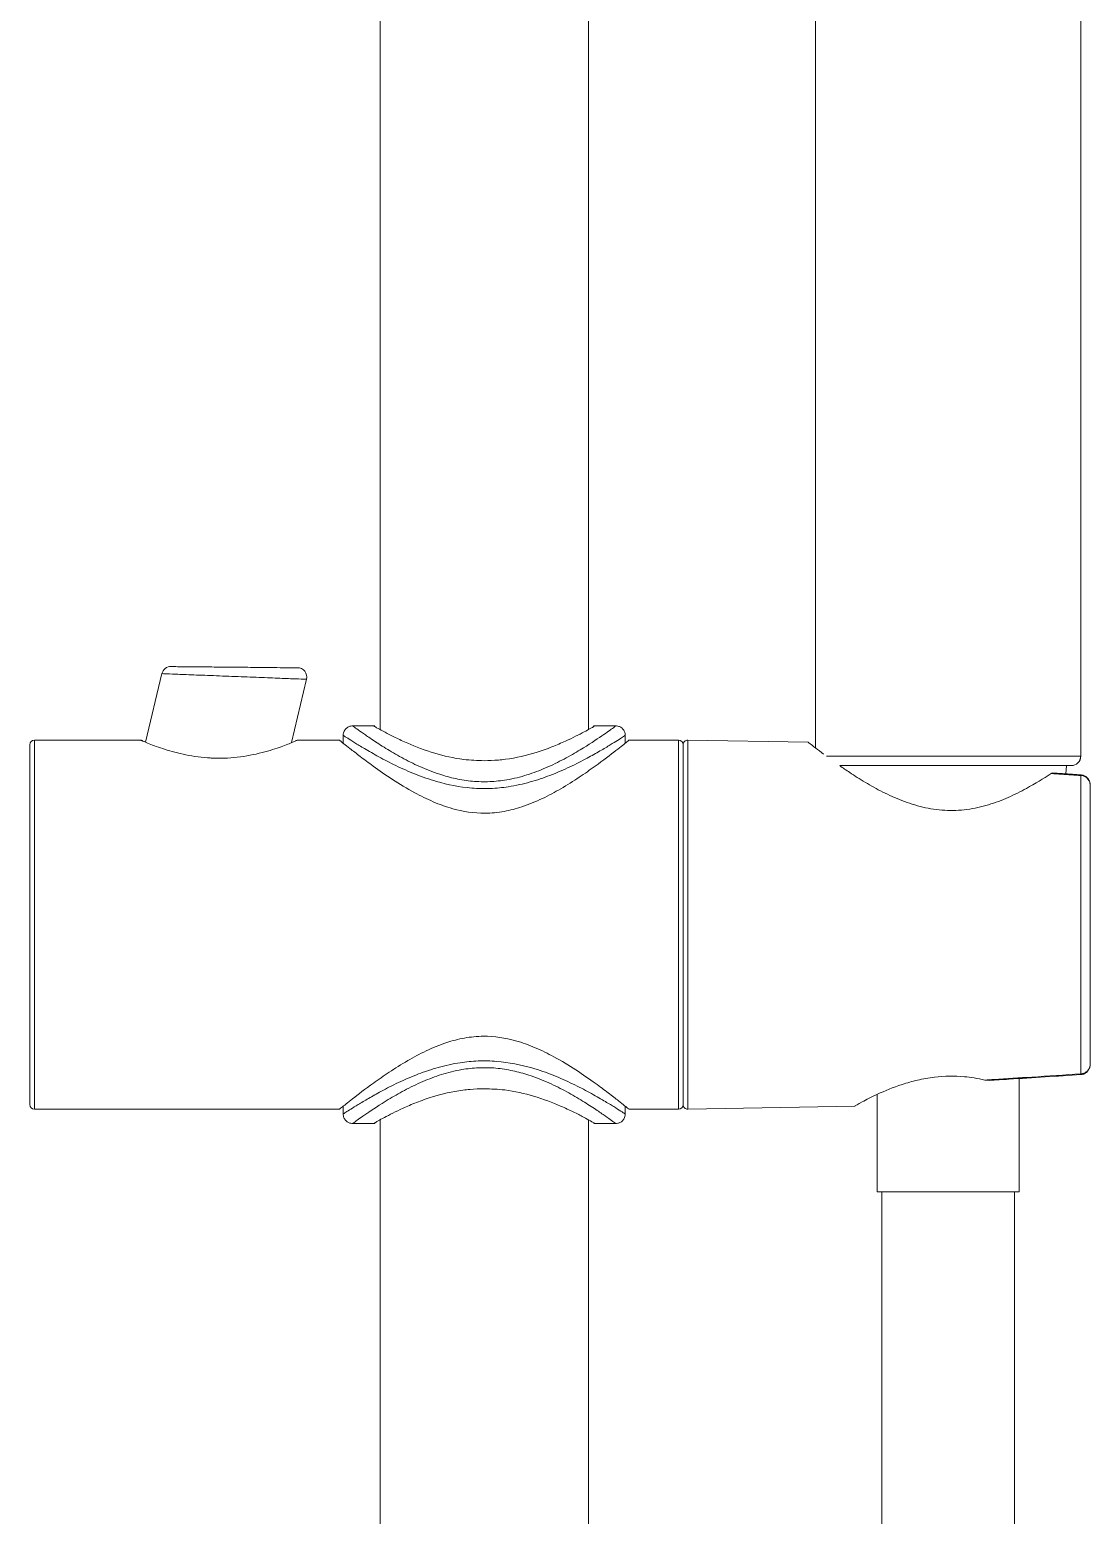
# Model space of a CAD drawing. Extents: x 1944 to 4044, y -46 to 2924.
# Drawn here: x 2618.9 to 2730.9, y 1241.3 to 1398.2 of the extents above; entities that cross this region are included whole.
import ezdxf

# ---------------------------------------------------------------- set-up
doc = ezdxf.new("R2010")
doc.units = 0
doc.header["$LTSCALE"] = 23.1
doc.layers.get('0').update_dxf_attribs({"linetype": 'CONTINUOUS'})

# ---------------------------------------------------------------- blocks, each defined once
blk = doc.blocks.new('A$C7AF3309A')
at = {"color": 7, "linetype": 'Continuous', "lineweight": 15}
for p, q in [((374, 1002.8), (374, 910.08)), ((396, 910.08), (396, 1002.8)), ((350.96, 915.99), (349.24, 908.74)), ((364.64, 908.7), (366.24, 915.39)), ((373.43, 910.47), (371.14, 910.47)), ((398.87, 910.47), (396.55, 910.47)), ((348.78, 908.97), (337.5, 908.97)), ((369.72, 908.97), (365.25, 908.97)), ((370.1, 909.44), (370.1, 908.69)), ((399.9, 908.69), (399.9, 909.45)), ((405.5, 908.97), (400.27, 908.97)), ((419.22, 908.74), (406.51, 908.96)), ((337, 889.47), (337, 908.47)), ((406, 908.47), (406, 889.47)), ((448, 907.27), (448, 907.27)), ((446.44, 905.4), (446.5, 906.27)), ((448.02, 873.72), (448.02, 905.22)), ((448.05, 905.29), (448.04, 905.3)), ((449, 904.18), (449, 874.76)), ((337, 870.47), (337, 889.47)), ((406, 889.47), (406, 870.47)), ((438.34, 873.03), (437.86, 873.06)), ((441.5, 861.27), (441.5, 873.22)), ((426.5, 871.54), (426.5, 861.27)), ((337.5, 869.97), (369.72, 869.97)), ((370.1, 870.25), (370.1, 869.49)), ((399.9, 869.5), (399.9, 870.25)), ((400.28, 869.97), (405.5, 869.97)), ((406.51, 869.98), (424.19, 870.29)), ((371.13, 868.47), (373.45, 868.47)), ((374, 868.86), (374, 554.26)), ((396, 553.79), (396, 868.86)), ((396.57, 868.47), (398.86, 868.47)), ((441.5, 861.27), (426.5, 861.27)), ((427, 861.27), (427, 811.27)), ((441, 811.27), (441, 861.27))]:
    blk.add_line(p, q, dxfattribs=at)
at = {"color": 8, "linetype": 'Continuous', "lineweight": 15}
for p, q in [((337.5, 908.97), (337.5, 889.47)), ((405.5, 889.47), (405.5, 908.97)), ((406.51, 908.96), (406.51, 869.98)), ((337.5, 889.47), (337.5, 869.97)), ((405.5, 869.97), (405.5, 889.47))]:
    blk.add_line(p, q, dxfattribs=at)
at = {"color": 8, "linetype": 'Continuous', "lineweight": 15, "flags": 128}
for points in [[(448.02, 905.22), (448.03, 905.28), (448.04, 905.3), (448.04, 905.3)], [(448.02, 873.72), (448.03, 873.66), (448.04, 873.64), (448.04, 873.64)]]:
    blk.add_lwpolyline(points, dxfattribs=at)
at = {"color": 7, "linetype": 'Continuous', "lineweight": 15}
for centre, radius, start, end in [((351.93, 915.76), 1, 89.4624, 166.6081), ((351.93, 915.76), 1, 77.4069, 89.4624), ((365.27, 915.62), 1, 89.4187, 101.4173), ((365.27, 915.62), 1, 346.5853, 89.4187), ((396.7, 910.17), 0.3, 119.6285, 146.7645), ((337.5, 908.47), 0.5, 90, 180), ((405.5, 908.47), 0.5, 0, 90), ((406.5, 908.46), 0.5, 89, 180), ((446.98, 907.27), 1, 270.0002, 0.9681), ((447, 907.27), 1, 270.0109, 359.9821), ((337.5, 870.47), 0.5, 180, 270), ((405.5, 870.47), 0.5, 270, 0), ((406.5, 870.48), 0.5, 180, 271), ((373.3, 868.77), 0.3, 299.6285, 326.7645)]:
    blk.add_arc(centre, radius, start, end, dxfattribs=at)
for points, knots in [([(420, 1045.57), (420, 1043.63), (420, 1038.05), (420, 1029.08), (420, 1018.92), (420, 1009.49), (420, 999.9), (420, 990.13), (420, 980.18), (420, 970.38), (420, 960.53), (420, 950.42), (420, 940.19), (420, 929.54), (420, 918.81), (420, 911.6), (420, 908.13)], [0, 0, 0, 0, 0.042244, 0.121914, 0.195613, 0.263986, 0.327678, 0.405083, 0.477015, 0.544921, 0.619031, 0.691923, 0.76571, 0.842504, 0.924417, 1, 1, 1, 1]), ([(448, 907.27), (448, 910.85), (448, 917.98), (448, 928.39), (448, 938.32), (448, 947.69), (448, 956.73), (448, 965.66), (448, 975.19), (448, 985.55), (448, 996.98), (448, 1009.19), (448, 1022.34), (448, 1034.59), (448, 1042.47), (448, 1045.6)], [0, 0, 0, 0, 0.077645, 0.154644, 0.225794, 0.292951, 0.357804, 0.421883, 0.48657, 0.564446, 0.646551, 0.734367, 0.829146, 0.931921, 1, 1, 1, 1]), ([(352.16, 916.73), (352.18, 916.73), (352.26, 916.73), (353, 916.72), (354.47, 916.71), (356.45, 916.69), (358.67, 916.67), (360.85, 916.65), (362.75, 916.63), (364.17, 916.61), (364.95, 916.6), (365.03, 916.6), (365.06, 916.6)], [0, 0, 0, 0, 0.0644439, 0.1712913, 0.2808611, 0.392153, 0.5033697, 0.6128229, 0.7196733, 0.824186, 0.9275589, 1, 1, 1, 1]), ([(371.14, 910.47), (371.06, 910.46), (370.87, 910.46), (370.57, 910.34), (370.29, 910.1), (370.14, 909.78), (370.09, 909.54), (370.1, 909.44), (370.1, 909.44)], [0, 0, 0, 0, 0.147713, 0.348482, 0.566877, 0.807193, 0.992521, 1, 1, 1, 1]), ([(385, 906.79), (384.27, 906.82), (382.45, 906.89), (379.59, 907.57), (377.22, 908.48), (375.55, 909.26), (374.48, 909.81), (373.74, 910.22), (373.29, 910.48), (373.39, 910.42), (373.43, 910.4)], [0, 0, 0, 0, 0.115186, 0.288612, 0.482779, 0.593857, 0.708176, 0.817974, 0.931831, 1, 1, 1, 1]), ([(396.55, 910.39), (396.58, 910.4), (396.67, 910.45), (395.63, 909.86), (394, 909.03), (392.17, 908.24), (390.13, 907.51), (388.14, 907.04), (386.26, 906.83), (385.5, 906.81), (385, 906.79)], [0, 0, 0, 0, 0.097865, 0.282164, 0.476378, 0.583999, 0.694465, 0.879815, 0.921049, 1, 1, 1, 1]), ([(399.89, 909.45), (399.89, 909.52), (399.89, 909.72), (399.75, 910.03), (399.51, 910.29), (399.23, 910.42), (399.02, 910.47), (398.9, 910.47), (398.86, 910.46)], [0, 0, 0, 0, 0.140063, 0.361754, 0.599366, 0.783858, 0.93696, 1, 1, 1, 1]), ([(365.25, 908.95), (365.27, 908.96), (365.41, 909.02), (364.86, 908.78), (363.64, 908.28), (361.61, 907.62), (359.01, 907.09), (356.94, 907.03), (355, 907.14), (353.12, 907.44), (350.89, 908.09), (349.35, 908.68), (348.63, 909), (348.76, 908.94), (348.78, 908.93)], [0, 0, 0, 0, 0.0124322, 0.1115901, 0.211093, 0.3173673, 0.4279877, 0.5317442, 0.5460264, 0.6495925, 0.7533207, 0.8637296, 0.9733574, 1, 1, 1, 1]), ([(349.24, 908.77), (349.23, 908.77), (349.02, 908.86), (348.88, 908.92), (348.85, 908.93), (348.81, 908.95), (348.84, 908.94), (348.85, 908.93), (348.87, 908.92), (348.9, 908.9), (348.91, 908.88), (348.91, 908.88)], [0, 0, 0, 0, 0.021022, 0.606269, 0.891858, 0.957726, 0.962784, 0.967278, 0.975268, 0.998184, 1, 1, 1, 1]), ([(365.08, 908.88), (365.08, 908.88), (365.09, 908.89), (365.12, 908.91), (365.14, 908.93), (365.16, 908.93), (365.16, 908.94), (365.17, 908.94), (365.17, 908.94), (365.18, 908.94), (365.17, 908.94), (365.15, 908.93), (365.14, 908.93)], [0, 0, 0, 0, 0.003675, 0.053914, 0.090096, 0.105881, 0.116576, 0.128097, 0.146626, 0.187507, 0.324197, 1, 1, 1, 1]), ([(400.27, 908.95), (400.28, 908.96), (400.33, 908.99), (400.03, 908.75), (399.02, 907.94), (397.12, 906.49), (395.05, 905.04), (393.19, 903.86), (391.16, 902.77), (389.15, 901.93), (387.09, 901.39), (384.61, 901.14), (382, 901.54), (379.56, 902.44), (377.41, 903.51), (375.25, 904.83), (373.35, 906.15), (371.85, 907.27), (370.82, 908.07), (370.13, 908.62), (369.75, 908.93), (369.73, 908.94), (369.72, 908.95)], [0, 0, 0, 0, 0.009203, 0.052268, 0.132305, 0.219724, 0.271825, 0.325009, 0.372189, 0.420446, 0.458752, 0.498521, 0.565555, 0.610259, 0.65622, 0.71769, 0.78094, 0.830932, 0.882224, 0.924064, 0.967045, 1, 1, 1, 1]), ([(420.83, 907.5), (420.54, 907.73), (419.91, 908.2), (419.34, 908.64), (419.26, 908.71), (419.22, 908.74)], [0, 0, 0, 0, 0.307938, 0.655351, 1, 1, 1, 1]), ([(446.98, 906.27), (446.96, 906.27), (446.91, 906.27), (446.45, 906.27), (445.63, 906.27), (444.47, 906.27), (443.01, 906.27), (441.3, 906.27), (439.39, 906.27), (437.33, 906.27), (435.17, 906.27), (432.97, 906.27), (430.79, 906.27), (428.71, 906.27), (426.77, 906.27), (425.06, 906.27), (423.6, 906.27), (422.89, 906.27), (422.54, 906.27)], [0, 0, 0, 0, 0.050004, 0.113621, 0.177237, 0.240881, 0.304524, 0.367978, 0.431432, 0.494864, 0.558296, 0.62207, 0.685842, 0.749661, 0.81348, 0.877174, 0.940869, 1, 1, 1, 1]), ([(444.87, 905.43), (444.03, 904.9), (442.67, 904.04), (440.38, 902.89), (438.28, 902.09), (436, 901.58), (433.63, 901.48), (431.28, 901.84), (429.09, 902.55), (427.06, 903.47), (425.22, 904.5), (423.69, 905.47), (422.89, 906.03), (422.54, 906.27)], [0, 0, 0, 0, 0.140241, 0.229139, 0.317162, 0.405053, 0.492698, 0.580062, 0.668187, 0.7564, 0.845548, 0.934807, 1, 1, 1, 1]), ([(444.87, 905.43), (444.89, 905.45), (444.95, 905.48), (444.98, 905.5), (444.98, 905.5), (444.98, 905.5)], [0, 0, 0, 0, 0.456485, 0.916681, 1, 1, 1, 1]), ([(448.04, 905.3), (447.74, 905.32), (446.72, 905.39), (445.7, 905.45), (444.98, 905.5)], [0, 0, 0, 0, 0.2962565, 1, 1, 1, 1]), ([(448.02, 905.22), (447.69, 905.24), (446.64, 905.31), (445.59, 905.38), (444.87, 905.43)], [0, 0, 0, 0, 0.315944, 1, 1, 1, 1]), ([(449, 904.18), (448.99, 904.26), (448.98, 904.4), (448.9, 904.65), (448.79, 904.83), (448.61, 905.01), (448.41, 905.14), (448.18, 905.21), (448.05, 905.22), (448.02, 905.22)], [0, 0, 0, 0, 0.157302, 0.279332, 0.499367, 0.553488, 0.759088, 0.944004, 1, 1, 1, 1]), ([(448.99, 904.01), (448.99, 904.14), (449.01, 904.43), (448.84, 904.83), (448.57, 905.12), (448.29, 905.27), (448.11, 905.28), (448.04, 905.29)], [0, 0, 0, 0, 0.220172, 0.483212, 0.69404, 0.888171, 1, 1, 1, 1]), ([(369.72, 869.99), (369.72, 869.98), (369.67, 869.95), (369.97, 870.19), (370.98, 871), (372.88, 872.46), (374.95, 873.9), (376.81, 875.08), (378.84, 876.17), (380.85, 877.01), (382.91, 877.55), (385.39, 877.8), (388, 877.4), (390.44, 876.5), (392.59, 875.43), (394.75, 874.11), (396.65, 872.79), (398.15, 871.67), (399.18, 870.87), (399.87, 870.32), (400.25, 870.01), (400.27, 870), (400.28, 869.99)], [0, 0, 0, 0, 0.0092028, 0.0522685, 0.1323054, 0.2197236, 0.2718251, 0.3250092, 0.372189, 0.4204457, 0.4587521, 0.4985212, 0.5655554, 0.6102589, 0.6562204, 0.7176902, 0.7809404, 0.830932, 0.8822236, 0.9240636, 0.9670447, 1, 1, 1, 1]), ([(448.02, 873.72), (448.12, 873.73), (448.32, 873.76), (448.59, 873.91), (448.81, 874.14), (448.97, 874.43), (448.99, 874.65), (449, 874.76)], [0, 0, 0, 0, 0.191528, 0.376162, 0.570266, 0.789679, 1, 1, 1, 1]), ([(448.04, 873.66), (448.08, 873.65), (448.23, 873.65), (448.47, 873.76), (448.74, 873.98), (448.92, 874.3), (449.01, 874.58), (448.99, 874.74), (448.99, 874.76)], [0, 0, 0, 0, 0.068328, 0.274024, 0.480895, 0.703558, 0.954048, 1, 1, 1, 1]), ([(424.19, 870.35), (424.15, 870.34), (424.03, 870.27), (424.83, 870.72), (426.48, 871.57), (428.62, 872.47), (430.75, 873.08), (432.94, 873.48), (435.04, 873.51), (436.79, 873.29), (437.48, 873.14), (437.86, 873.06)], [0, 0, 0, 0, 0.057815, 0.211397, 0.37053, 0.546802, 0.63708, 0.730894, 0.887032, 0.939645, 1, 1, 1, 1]), ([(437.86, 873.06), (438.19, 873.08), (439.85, 873.19), (443.23, 873.4), (446.29, 873.6), (448.02, 873.72)], [0, 0, 0, 0, 0.097952, 0.489761, 1, 1, 1, 1]), ([(438.34, 873.03), (439.03, 873.07), (442.27, 873.26), (445.5, 873.48), (448.04, 873.64)], [0, 0, 0, 0, 0.213087, 1, 1, 1, 1]), ([(373.45, 868.55), (373.42, 868.54), (373.33, 868.49), (374.37, 869.08), (376, 869.91), (377.83, 870.7), (379.87, 871.43), (381.86, 871.9), (383.74, 872.11), (384.5, 872.13), (385, 872.15)], [0, 0, 0, 0, 0.097865, 0.282164, 0.476378, 0.583999, 0.694465, 0.879815, 0.921049, 1, 1, 1, 1]), ([(385, 872.15), (385.73, 872.12), (387.55, 872.05), (390.41, 871.37), (392.78, 870.46), (394.45, 869.68), (395.52, 869.13), (396.25, 868.72), (396.71, 868.46), (396.61, 868.52), (396.57, 868.54)], [0, 0, 0, 0, 0.1151864, 0.2886121, 0.4827793, 0.5938573, 0.7081761, 0.8179738, 0.9318309, 1, 1, 1, 1]), ([(370.11, 869.49), (370.11, 869.42), (370.11, 869.22), (370.25, 868.91), (370.49, 868.65), (370.77, 868.52), (370.98, 868.47), (371.1, 868.47), (371.13, 868.48)], [0, 0, 0, 0, 0.140063, 0.361754, 0.599366, 0.783858, 0.93696, 1, 1, 1, 1]), ([(398.86, 868.47), (398.94, 868.48), (399.13, 868.48), (399.43, 868.6), (399.71, 868.84), (399.86, 869.16), (399.91, 869.4), (399.9, 869.5), (399.9, 869.51)], [0, 0, 0, 0, 0.147713, 0.348482, 0.566877, 0.807193, 0.992521, 1, 1, 1, 1])]:
    blk.add_open_spline(points, degree=3, knots=knots, dxfattribs=at)
at = {"color": 8, "linetype": 'Continuous', "lineweight": 15}
for points, knots in [([(366.24, 915.39), (366.2, 915.39), (366.1, 915.4), (365.18, 915.43), (363.5, 915.5), (361.25, 915.59), (358.67, 915.69), (356.04, 915.79), (353.7, 915.88), (351.95, 915.95), (351.08, 915.99), (350.99, 915.99), (350.96, 915.99)], [0, 0, 0, 0, 0.072736, 0.176413, 0.280987, 0.387629, 0.496689, 0.6075, 0.718567, 0.828204, 0.935378, 1, 1, 1, 1]), ([(371.14, 910.44), (371.14, 910.44), (371.13, 910.45), (371.5, 910.18), (372.19, 909.69), (373.21, 908.99), (374.56, 908.11), (376.23, 907.13), (378.14, 906.16), (380.08, 905.39), (381.97, 904.87), (383.75, 904.58), (385.58, 904.55), (387.54, 904.75), (389.54, 905.26), (391.58, 906.04), (393.47, 906.97), (395.59, 908.19), (397.53, 909.48), (398.59, 910.24), (398.91, 910.48), (398.87, 910.45), (398.87, 910.44)], [0, 0, 0, 0, 0.030989, 0.0803, 0.129005, 0.177742, 0.233154, 0.288588, 0.342152, 0.395647, 0.43471, 0.473726, 0.512704, 0.551696, 0.600405, 0.649213, 0.703776, 0.758362, 0.852129, 0.938695, 0.984282, 1, 1, 1, 1]), ([(399.87, 909.45), (399.88, 909.45), (399.91, 909.48), (399.57, 909.25), (398.67, 908.68), (397.25, 907.83), (395.83, 907.03), (394.08, 906.13), (392.06, 905.25), (389.86, 904.51), (387.73, 904.03), (385.63, 903.82), (383.04, 903.88), (380.3, 904.43), (377.67, 905.36), (375.63, 906.27), (373.82, 907.22), (372.37, 908.05), (371.27, 908.72), (370.54, 909.19), (370.13, 909.45), (370.14, 909.44), (370.14, 909.44)], [0, 0, 0, 0, 0.014701, 0.060197, 0.145448, 0.19147, 0.238469, 0.292385, 0.34764, 0.39657, 0.446961, 0.48657, 0.527384, 0.607178, 0.660347, 0.715028, 0.769346, 0.825078, 0.872478, 0.921143, 0.968799, 1, 1, 1, 1]), ([(421.14, 907.28), (421.27, 907.28), (421.7, 907.28), (422.79, 907.28), (424.36, 907.29), (426.22, 907.29), (428.3, 907.29), (430.54, 907.29), (432.89, 907.29), (435.26, 907.29), (437.58, 907.29), (439.81, 907.29), (441.87, 907.29), (443.71, 907.29), (445.27, 907.29), (446.52, 907.29), (447.4, 907.29), (447.9, 907.29), (447.96, 907.29), (447.98, 907.29)], [0, 0, 0, 0, 0.029689, 0.09114, 0.152662, 0.214182, 0.275826, 0.337471, 0.399092, 0.460715, 0.522007, 0.583298, 0.644598, 0.705898, 0.767381, 0.828865, 0.890309, 0.951752, 1, 1, 1, 1]), ([(447.98, 907.29), (447.99, 907.28), (448, 907.27), (448, 907.27), (448, 907.27)], [0, 0, 0, 0, 0.877679, 1, 1, 1, 1]), ([(370.13, 869.49), (370.12, 869.49), (370.09, 869.46), (370.43, 869.69), (371.33, 870.26), (372.75, 871.11), (374.17, 871.91), (375.92, 872.81), (377.94, 873.69), (380.14, 874.43), (382.27, 874.91), (384.37, 875.12), (386.96, 875.06), (389.7, 874.51), (392.33, 873.58), (394.37, 872.67), (396.18, 871.72), (397.63, 870.89), (398.73, 870.22), (399.46, 869.75), (399.87, 869.49), (399.86, 869.5), (399.86, 869.5)], [0, 0, 0, 0, 0.0147006, 0.0601966, 0.1454477, 0.1914699, 0.2384689, 0.2923847, 0.3476401, 0.3965699, 0.4469613, 0.4865698, 0.5273839, 0.6071783, 0.6603469, 0.7150276, 0.7693463, 0.8250781, 0.8724776, 0.9211433, 0.9687986, 1, 1, 1, 1]), ([(398.86, 868.5), (398.86, 868.5), (398.87, 868.49), (398.5, 868.76), (397.81, 869.25), (396.79, 869.95), (395.44, 870.83), (393.77, 871.81), (391.86, 872.78), (389.92, 873.55), (388.03, 874.07), (386.24, 874.36), (384.42, 874.39), (382.46, 874.19), (380.46, 873.68), (378.42, 872.9), (376.53, 871.97), (374.41, 870.75), (372.47, 869.46), (371.41, 868.7), (371.09, 868.46), (371.12, 868.49), (371.13, 868.5)], [0, 0, 0, 0, 0.030989, 0.0803, 0.129005, 0.177742, 0.233154, 0.288588, 0.342152, 0.395647, 0.43471, 0.473726, 0.512704, 0.551696, 0.600405, 0.649213, 0.703776, 0.758362, 0.852129, 0.938695, 0.984282, 1, 1, 1, 1])]:
    blk.add_open_spline(points, degree=3, knots=knots, dxfattribs=at)

msp = doc.modelspace()

# ---------------------------------------------------------------- block references
at = {"lineweight": 15}
msp.add_blockref('A$C7AF3309A', (2281.88, 414.17), dxfattribs=at)

doc.saveas('drawing.dxf')
